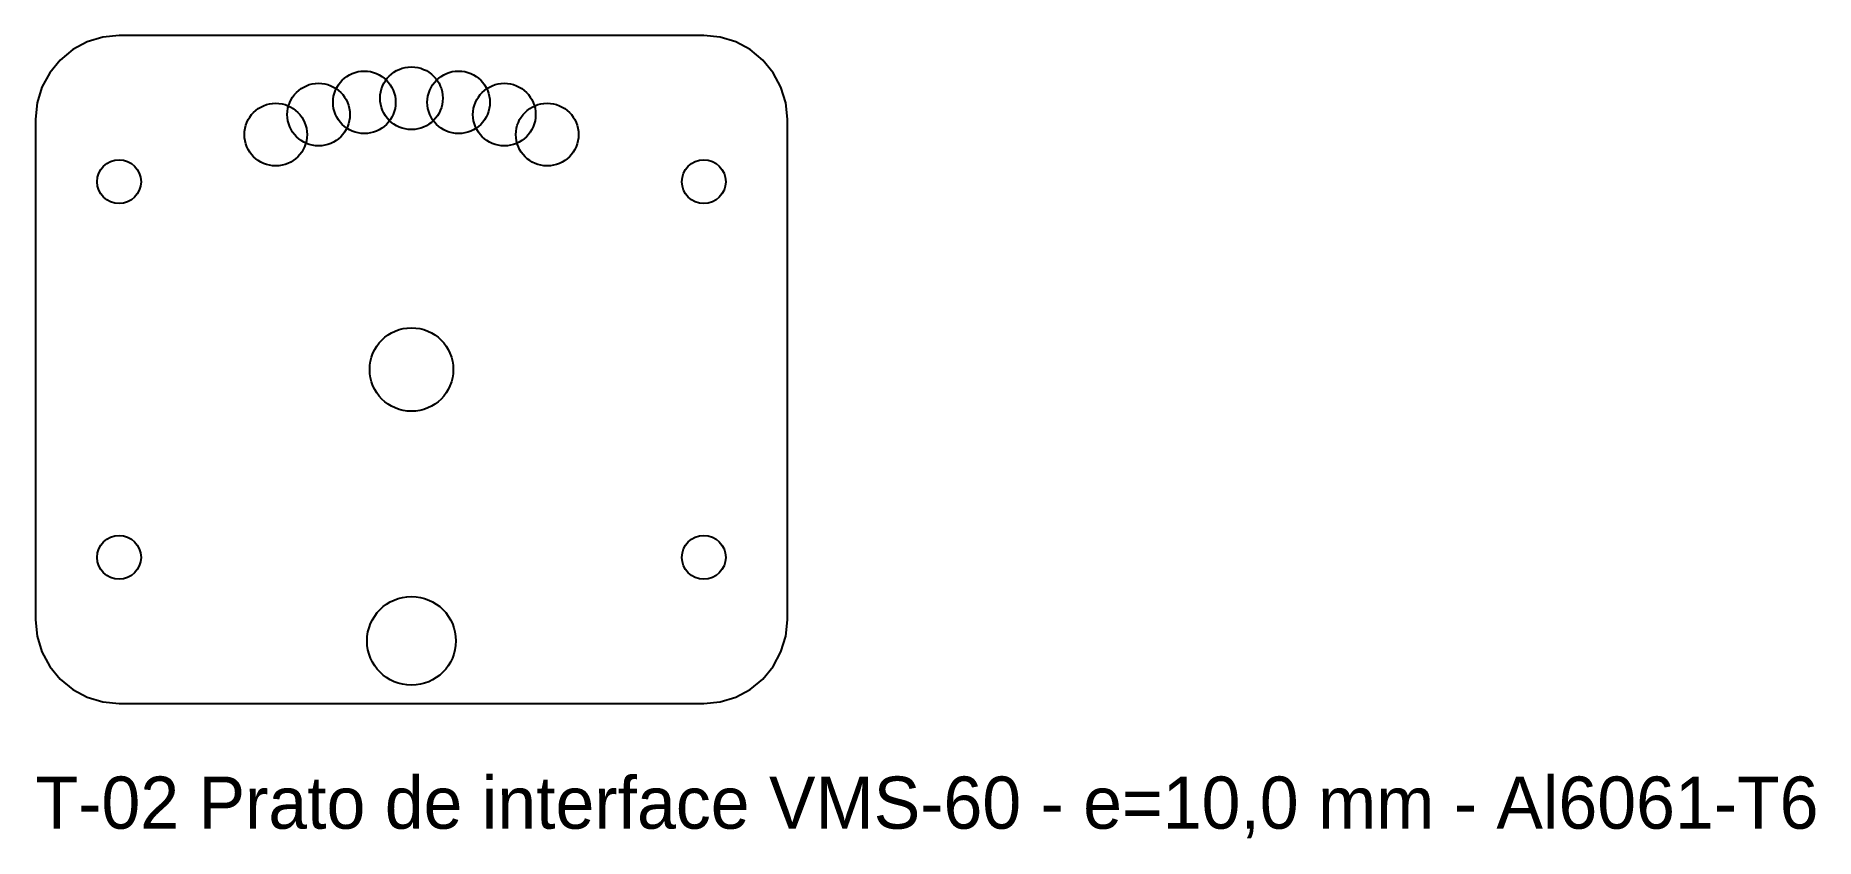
# Model space of a CAD drawing. Header units: millimetres. Extents: x 0 to 170, y -13 to 64.
import ezdxf

# ---------------------------------------------------------------- set-up
doc = ezdxf.new("R2010")
doc.units = ezdxf.units.MM

msp = doc.modelspace()

# ---------------------------------------------------------------- linework, layer by layer
at = {"layer": 'CORTE'}
msp.add_lwpolyline([(64, 0), (65.5607, 0.1537), (67.0615, 0.609), (68.4446, 1.3482), (69.6569, 2.3431), (70.6518, 3.5554), (71.391, 4.9385), (71.8463, 6.4393), (72, 8), (72, 56), (71.8463, 57.5607), (71.391, 59.0615), (70.6518, 60.4446), (69.6569, 61.6569), (68.4446, 62.6518), (67.0615, 63.391), (65.5607, 63.8463), (64, 64), (8, 64), (6.4393, 63.8463), (4.9385, 63.391), (3.5554, 62.6518), (2.3431, 61.6569), (1.3482, 60.4446), (0.609, 59.0615), (0.1537, 57.5607), (0, 56), (0, 8), (0.1537, 6.4393), (0.609, 4.9385), (1.3482, 3.5554), (2.3431, 2.3431), (3.5554, 1.3482), (4.9385, 0.609), (6.4393, 0.1537), (8, 0)], close=True, dxfattribs=at)
at = {"layer": 'FUROS'}
for centre, radius in [((31.4851, 57.605), 3), ((36, 58), 3), ((36, 58), 3), ((40.5149, 57.605), 3), ((27.1075, 56.432), 3), ((44.8925, 56.432), 3), ((23, 54.5167), 3), ((49, 54.5167), 3), ((8, 50), 2.1), ((64, 50), 2.1), ((36, 32), 4), ((8, 14), 2.1), ((64, 14), 2.1), ((36, 6), 4.25)]:
    msp.add_circle(centre, radius, dxfattribs=at)

# ---------------------------------------------------------------- texts
at = {"layer": 'GRAVAR-NAO'}
msp.add_text('T-02 Prato de interface VMS-60 - e=10,0 mm - Al6061-T6', height=5, dxfattribs=at).set_placement((0, -12))

doc.saveas('drawing.dxf')
